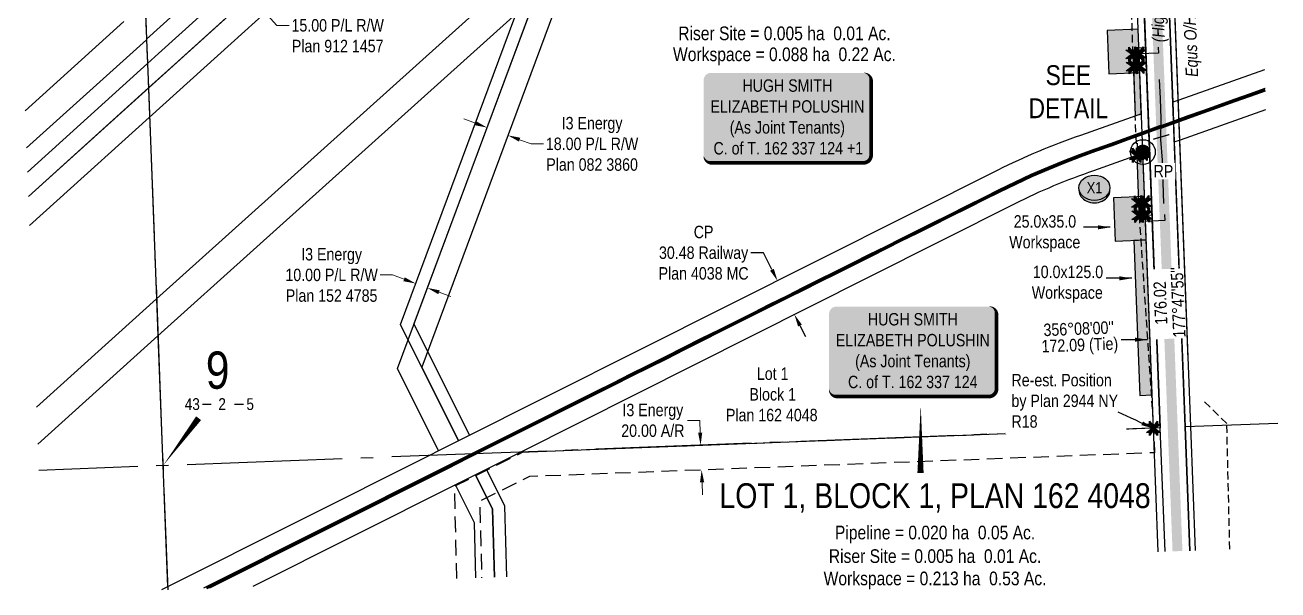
# Model space of a CAD drawing. Extents: x 686694 to 690642, y 5839475 to 5844317.
# Drawn here: x 686996 to 688006, y 5841352 to 5841807 of the extents above; entities that cross this region are included whole.
import ezdxf
from ezdxf.enums import TextEntityAlignment as Align

# ---------------------------------------------------------------- set-up
doc = ezdxf.new("R2010")
doc.units = 0
doc.header["$LTSCALE"] = 5
for name, pattern in [('DASHED', [19.05, 12.7, -6.35]), ('DASHED2', [9.525, 6.35, -3.175]), ('foc-ACCESSROAD', [3.75, 2.5, -1.25]), ('foc-QUARTERLINE', [33, 25, -3, 2, -3]), ('foc-TIELINE', [1.875, 1.25, -0.625]), ('foc-TRAV', [1.875, 1.25, -0.625]), ('UG_PIPE', [1.875, 1.25, -0.625])]:
    doc.linetypes.add(name, pattern=pattern)
for name, color, linetype in [('10', 1, 'Continuous'), ('35', 37, 'Continuous'), ('9', 3, 'Continuous'), ('AS-FENCE', 48, 'foc-FENCE'), ('AS-PIPE-UG', 44, 'UG_PIPE'), ('AS-POWER', 104, 'foc-POWER'), ('AS-POWER-T', 104, 'Continuous'), ('AS-RAILWAY', 13, 'TRACKS'), ('AS-ROADS', 254, 'Continuous'), ('AS-TELEPHONE', 224, 'foc-TEL'), ('C-SYMBOL', 7, 'Continuous'), ('DETAIL-T', 7, 'Continuous'), ('F-AR', 190, 'foc-ACCESSROAD'), ('F-RW', 190, 'Continuous'), ('L-AREAREQUIRED', 7, 'Continuous'), ('L-BD', 7, 'Continuous'), ('L-MON', 1, 'Continuous'), ('L-MON-T', 1, 'Continuous'), ('L-QSEC', 8, 'foc-QUARTERLINE'), ('L-SEC', 7, 'Continuous'), ('L-SECLBL', 7, 'Continuous'), ('L-TIE', 7, 'foc-TIELINE'), ('L-TITLEDB', 4, 'Continuous'), ('L-TITLEDB-T', 4, 'Continuous'), ('P-CROSSINGS', 250, 'Continuous'), ('P-IOP1', 10, 'Continuous'), ('P-IOP1-H', 21, 'Continuous'), ('P-IOP2', 10, 'Continuous'), ('P-IOP2-H', 21, 'Continuous'), ('P-IOP4', 10, 'Continuous'), ('P-LTO', 14, 'Continuous'), ('P-PROPOSED', 10, 'Continuous'), ('P-PROPOSED-H', 21, 'Continuous'), ('P-TEMP-H', 41, 'Continuous'), ('P-TEMP-H 1', 41, 'Continuous'), ('P-TEMP-H 2', 41, 'Continuous'), ('P-TEMP_WORKSPACE', 46, 'Continuous'), ('P-TEMP_WORKSPACE 1', 46, 'Continuous'), ('P-TEMP_WORKSPACE 2', 46, 'Continuous'), ('P-TRAV', 4, 'foc-TRAV')]:
    doc.layers.add(name, color=color, linetype=linetype)
for name, color, linetype, lineweight in [('AS-GENERAL', 48, 'Continuous', 18), ('F-RW-T', 190, 'Continuous', 9), ('T-TEXT', 48, 'Continuous', 18)]:
    doc.layers.add(name, color=color, linetype=linetype, lineweight=lineweight)
doc.styles.add('100L', font='ARIALN.TTF', dxfattribs={"height": 11})
doc.styles.add('175L', font='ARIALN.TTF', dxfattribs={"height": 20})
doc.styles.add('80', font='ARIALN.TTF', dxfattribs={"height": 10})
doc.styles.add('80CG', font='ARIALN.TTF', dxfattribs={"height": 10})
doc.styles.add('80L', font='ARIALN.TTF', dxfattribs={"height": 10})
doc.styles.add('80LS', font='ARIALNI.TTF', dxfattribs={"height": 10})
doc.styles.add('Crossing', font='ARIALN.TTF', dxfattribs={"height": 10})
doc.styles.add('foc-LtypeFont', font='ARIALN.TTF', dxfattribs={"height": 7.35})
doc.styles.add('SIMPLEX', font='ARIALN.TTF')
doc.linetypes.add('foc-FENCE', pattern='A,10,-1,["X",foc-LtypeFont,S=0.2,R=0,X=-0.625,Y=-0.75],-1.24', length=12.24)
doc.linetypes.add('foc-POWER', pattern='A,6,-1,["P",foc-LtypeFont,S=0.2,R=0,X=-0.625,Y=-0.75],-1.24,4', length=12.24)
doc.linetypes.add('foc-TEL', pattern='A,2,-1,["T",foc-LtypeFont,S=0.2,R=0,X=-0.425,Y=-0.75],-1.24,8', length=12.24)
doc.linetypes.add('foc-TEL-NOLINE', pattern='A,0,-2,["T",foc-LtypeFont,S=0.2,R=0,X=-0.425,Y=-0.75],-10.24', length=12.24)
doc.linetypes.add('TRACKS', pattern='A,3.81,[130,ltypeshp1.shx,S=6.35,R=0,X=0,Y=0],3.81', length=7.62)
doc.dimstyles.new('Compass 5 000', dxfattribs={"dimscale": 5, "dimtxt": 9, "dimasz": 2, "dimexe": 0.2, "dimexo": 0.0625, "dimgap": 0.5, "dimtad": 0, "dimtih": 1, "dimtoh": 1, "dimzin": 0, "dimdsep": 46, "dimtxsty": '80CG', "dimcen": 0.1, "dimse1": 1, "dimse2": 1, "dimclrd": 256, "dimclrt": 256, "dimaunit": 1, "dimadec": 4, "dimazin": 0, "dimtfac": 0.06, "dimtofl": 0, "dimtmove": 0, "dimatfit": 1, "dimfxl": 0.2, "dimtolj": 1, "dimtzin": 0, "dimlwd": -1, "dimarcsym": 0})

# ---------------------------------------------------------------- blocks, each defined once
blk = doc.blocks.new('L-SECLBL')
at = {"layer": '9', "color": 7}
for p, q in [((-5.1, -27.8), (-12.3, -27.8)), ((20.7, -27.8), (13.5, -27.8))]:
    blk.add_line(p, q, dxfattribs=at)
at = {"layer": '10', "color": 2, "style": 'SIMPLEX'}
blk.add_attdef('SEC', text='', height=30, dxfattribs=at).set_placement((0, 0), align=Align.MIDDLE)
at = {"layer": '10', "color": 5, "style": '80L'}
blk.add_attdef('TWP', text='', height=9.5, dxfattribs=at).set_placement((-14.4, -27.4), align=Align.MIDDLE_RIGHT)
blk.add_attdef('RGE', text='', height=9.5, dxfattribs=at).set_placement((3.6, -27.4), align=Align.MIDDLE_CENTER)
blk.add_attdef('MER', text='', height=9.5, dxfattribs=at).set_placement((23.2, -27.4), align=Align.MIDDLE_LEFT)
blk = doc.blocks.new('*D400')
at = {"layer": 'F-RW-T', "transparency": 16777216}
for p, q in [((687358.7, 5841728.4), (687349.4, 5841731.9)), ((687394.3, 5841715.1), (687403.7, 5841711.7)), ((687403.7, 5841711.7), (687413.7, 5841711.7))]:
    blk.add_line(p, q, dxfattribs=at)
for points in [[(687359.3, 5841730), (687358.1, 5841726.8), (687368.1, 5841724.9)], [(687394.9, 5841716.7), (687393.8, 5841713.6), (687385, 5841718.6)]]:
    blk.add_solid(points, dxfattribs=at)
at = {"layer": 'F-RW-T', "transparency": 16777216, "insert": (687452.8, 5841711.7), "char_height": 10, "attachment_point": 5, "style": '80CG'}
blk.add_mtext('\\A1;I3 Energy\\P18.00 P/L R/W\\PPlan 082 3860', dxfattribs=at)
blk = doc.blocks.new('*D401')
at = {"layer": 'F-RW-T', "transparency": 16777216}
for p, q in [((687291.9, 5841606.1), (687281.9, 5841606.1)), ((687301.3, 5841602.6), (687291.9, 5841606.1)), ((687329.4, 5841592.2), (687338.8, 5841588.7))]:
    blk.add_line(p, q, dxfattribs=at)
for points in [[(687301.8, 5841604.2), (687300.7, 5841601.1), (687310.6, 5841599.2)], [(687330, 5841593.7), (687328.8, 5841590.6), (687320, 5841595.7)]]:
    blk.add_solid(points, dxfattribs=at)
at = {"layer": 'F-RW-T', "transparency": 16777216, "insert": (687242.8, 5841606.1), "char_height": 10, "attachment_point": 5, "style": '80CG'}
blk.add_mtext('\\A1;I3 Energy\\P10.00 P/L R/W\\PPlan 152 4785', dxfattribs=at)
blk = doc.blocks.new('*D405')
at = {"layer": 'F-RW-T', "transparency": 16777216}
for p, q in [((687160.4, 5841849.5), (687153.7, 5841857)), ((687183.9, 5841823.6), (687198.7, 5841807.2)), ((687198.7, 5841807.2), (687208.7, 5841807.2))]:
    blk.add_line(p, q, dxfattribs=at)
for points in [[(687161.6, 5841850.7), (687159.2, 5841848.4), (687167.1, 5841842.1)], [(687185.1, 5841824.7), (687182.6, 5841822.4), (687177.2, 5841831)]]:
    blk.add_solid(points, dxfattribs=at)
at = {"layer": 'F-RW-T', "transparency": 16777216, "insert": (687247.7, 5841807.2), "char_height": 10, "attachment_point": 5, "style": '80CG'}
blk.add_mtext('\\A1;I3 Energy\\P15.00 P/L R/W\\PPlan 912 1457', dxfattribs=at)
blk = doc.blocks.new('*D413')
at = {"layer": 'F-RW-T', "transparency": 16777216}
for p, q in [((687539.6, 5841488.9), (687529.6, 5841488.9)), ((687540, 5841478.9), (687539.6, 5841488.9)), ((687541.5, 5841439), (687541.9, 5841429))]:
    blk.add_line(p, q, dxfattribs=at)
for points in [[(687541.6, 5841479), (687538.3, 5841478.9), (687540.3, 5841468.9)], [(687543.2, 5841439), (687539.8, 5841438.9), (687541.1, 5841449)]]:
    blk.add_solid(points, dxfattribs=at)
at = {"layer": 'F-RW-T', "transparency": 16777216, "insert": (687501.8, 5841488.9), "char_height": 10, "attachment_point": 5, "style": '80CG'}
blk.add_mtext('\\A1;I3 Energy\\P20.00 A/R', dxfattribs=at)
blk = doc.blocks.new('*D418')
at = {"layer": 'L-TITLEDB-T', "transparency": 16777216}
for p, q in [((687590.9, 5841624), (687580.9, 5841624)), ((687597.8, 5841610.4), (687590.9, 5841624)), ((687620.4, 5841565.3), (687624.9, 5841556.4))]:
    blk.add_line(p, q, dxfattribs=at)
for points in [[(687599.3, 5841611.1), (687596.3, 5841609.6), (687602.3, 5841601.4)], [(687621.9, 5841566.1), (687618.9, 5841564.6), (687615.9, 5841574.3)]]:
    blk.add_solid(points, dxfattribs=at)
at = {"layer": 'L-TITLEDB-T', "transparency": 16777216, "insert": (687542.7, 5841624), "char_height": 10, "attachment_point": 5, "style": '80CG'}
blk.add_mtext('\\A1;CP\\P30.48 Railway\\PPlan 4038 MC', dxfattribs=at)
blk = doc.blocks.new('fdia')
at = {"color": 255, "const_width": 1}
blk.add_lwpolyline([(-0.5, 0, 1), (0.5, 0, 1)], format="xyb", close=True, dxfattribs=at)
blk = doc.blocks.new('Fdiaa')
blk.add_blockref('fdia', (0, 0))
blk = doc.blocks.new('fdib')
at = {"color": 1, "const_width": 1.6}
blk.add_lwpolyline([(-0.4, 0, 1), (0.4, 0, 1)], format="xyb", close=True, dxfattribs=at)
at = {"color": 1}
blk.add_circle((0, 0), 0.8, dxfattribs=at)
blk = doc.blocks.new('Fdibb')
blk.add_blockref('fdib', (0, 0))
blk = doc.blocks.new('fdicc')
for name in ['Fdibb', 'Fdiaa']:
    blk.add_blockref(name, (0, 0))
blk = doc.blocks.new('FDI')
blk.add_blockref('fdicc', (0, 0))
blk = doc.blocks.new('*U424')
h = blk.add_hatch(color=59)
edge = h.paths.add_edge_path()
edge.add_line((-61.5, -37), (61.5, -37))
edge.add_arc((61.5, -31), 6, 270, 360)
edge.add_line((67.5, -31), (67.5, 29.5))
edge.add_arc((61.5, 29.5), 6, 0, 90)
edge.add_line((61.5, 35.5), (-61.5, 35.5))
edge.add_arc((-61.5, 29.5), 6, 90, 180)
edge.add_line((-67.5, 29.5), (-67.5, -31))
edge.add_arc((-61.5, -31), 6, 180, 270)
at = {"color": 1, "flags": 128}
blk.add_lwpolyline([(-61.5, -37, 3, 3, 0), (61.5, -37, 3, 3, 0.414214), (67.5, -31, 3, 3, 0), (67.5, 29.5, 3, 0, 0.414214), (61.5, 35.5, 0, 0, 0), (-61.5, 35.5, 0, 0, 0.414214), (-67.5, 29.5, 0, 0, 0), (-67.5, -31, 0, 3, 0.414214)], format="xyseb", close=True, dxfattribs=at)
blk.add_lwpolyline([(-56.7, -28.2, 0, 7.5, 0), (0, 0, 0, 0, 0)], format="xyseb", dxfattribs=at)
at = {"color": 1, "style": '80'}
blk.add_attdef('ENTER_TEXT_001', (-36, -5), '', height=10, dxfattribs=at)
blk = doc.blocks.new('xing2')
h = blk.add_hatch(color=50)
h.dxf.hatch_style = 1
edge = h.paths.add_edge_path()
edge.add_ellipse((0, 0), major_axis=(-12.5, 0), ratio=0.816297, start_angle=0, end_angle=360)
h = blk.add_hatch(color=250)
h.dxf.hatch_style = 1
edge = h.paths.add_edge_path()
edge.add_ellipse((0, -2), major_axis=(-12.5, 0), ratio=0.816297, start_angle=0, end_angle=180)
edge.add_line((12.5, -2), (12.5, 0))
edge.add_ellipse((0, 0), major_axis=(-12.5, 0), ratio=0.816297, start_angle=0, end_angle=180, ccw=False)
edge.add_line((-12.5, 0), (-12.5, -2))
at = {"color": 250}
blk.add_ellipse((0, 0), major_axis=(-12.5, 0), ratio=0.816297, dxfattribs=at)
blk.add_ellipse((0, -2), major_axis=(-12.5, 0), ratio=0.816297, start_param=0, end_param=3.141593, dxfattribs=at)
at = {"color": 250, "style": 'Crossing'}
blk.add_attdef('CROSSING', text='', height=9, dxfattribs=at).set_placement((0.1, 0), align=Align.MIDDLE_CENTER)
at = {"color": 250, "style": 'Crossing', "flags": 1}
for tag, p in [('OWNER', (0.1, -12.5)), ('DESCRIPTION', (0.1, -25.8)), ('LOCATION', (0.1, -39.3)), ('DWG_REF', (0.1, -52.8))]:
    blk.add_attdef(tag, text='', height=9, dxfattribs=at).set_placement(p, align=Align.MIDDLE_CENTER)
blk = doc.blocks.new('TEMP')
h = blk.add_hatch(color=255)
h.dxf.hatch_style = 1
h.paths.add_polyline_path([(0, 0.25), (-0.67, 1.15), (-0.67, 0.67), (-1.15, 0.67), (-0.25, 0), (-1.15, -0.67), (-0.67, -0.67), (-0.67, -1.15), (0, -0.25), (0.67, -1.15), (0.67, -0.67), (1.15, -0.67), (0.25, 0), (1.15, 0.67), (0.67, 0.67), (0.67, 1.15)])
h.paths.add_polyline_path([(0.57, 0.85), (0.57, 0.57), (0.85, 0.57), (0.08, 0), (0.85, -0.57), (0.57, -0.57), (0.57, -0.85), (0, -0.08), (-0.57, -0.85), (-0.57, -0.57), (-0.85, -0.57), (-0.08, 0), (-0.85, 0.57), (-0.57, 0.57), (-0.57, 0.85), (0, 0.08)], flags=16)
h = blk.add_hatch(color=1)
h.dxf.hatch_style = 1
h.paths.add_polyline_path([(0, 0.08), (-0.57, 0.85), (-0.57, 0.57), (-0.85, 0.57), (-0.08, 0), (-0.85, -0.57), (-0.57, -0.57), (-0.57, -0.85), (0, -0.08), (0.57, -0.85), (0.57, -0.57), (0.85, -0.57), (0.08, 0), (0.85, 0.57), (0.57, 0.57), (0.57, 0.85)])
at = {"color": 1}
for p, q in [((-0.08, 0), (0.08, 0)), ((0, 0.08), (0, -0.08))]:
    blk.add_line(p, q, dxfattribs=at)
at = {"color": 255, "flags": 128}
blk.add_lwpolyline([(-0.25, 0), (-1.15, 0.67), (-0.67, 0.67), (-0.67, 1.15), (0, 0.25), (0.67, 1.15), (0.67, 0.67), (1.15, 0.67), (0.25, 0), (1.15, -0.67), (0.67, -0.67), (0.67, -1.15), (0, -0.25), (-0.67, -1.15), (-0.67, -0.67), (-1.15, -0.67)], close=True, dxfattribs=at)
at = {"color": 1, "flags": 128}
blk.add_lwpolyline([(-0.08, 0), (-0.85, 0.57), (-0.57, 0.57), (-0.57, 0.85), (0, 0.08), (0.57, 0.85), (0.57, 0.57), (0.85, 0.57), (0.08, 0), (0.85, -0.57), (0.57, -0.57), (0.57, -0.85), (0, -0.08), (-0.57, -0.85), (-0.57, -0.57), (-0.85, -0.57)], close=True, dxfattribs=at)

msp = doc.modelspace()

# ---------------------------------------------------------------- hatches: boundary and pattern name
at = {"layer": 'P-IOP1-H'}
h = msp.add_hatch(color=256, dxfattribs=at)
h.dxf.hatch_style = 1
h.paths.add_polyline_path([(687888.82, 5841783.987), (687889.204, 5841773.995), (687894.199, 5841774.187), (687893.815, 5841784.179)])
h = msp.add_hatch(color=256, dxfattribs=at)
h.dxf.hatch_style = 1
h.paths.add_polyline_path([(687895.665, 5841736.071), (687895.473, 5841741.066), (687894.199, 5841774.187), (687889.204, 5841773.995), (687890.729, 5841734.321)])
at = {"layer": 'P-IOP2-H'}
h = msp.add_hatch(color=256, dxfattribs=at)
h.dxf.hatch_style = 1
h.paths.add_polyline_path([(687896.891, 5841704.169), (687891.955, 5841702.422), (687893.428, 5841664.088), (687898.424, 5841664.28)])
h = msp.add_hatch(color=256, dxfattribs=at)
h.dxf.hatch_style = 1
h.paths.add_polyline_path([(687893.428, 5841664.088), (687893.812, 5841654.096), (687898.808, 5841654.288), (687898.424, 5841664.28)])
at = {"layer": 'P-PROPOSED-H'}
h = msp.add_hatch(color=256, dxfattribs=at)
h.dxf.hatch_style = 1
h.paths.add_polyline_path([(687888.82, 5841783.987), (687889.204, 5841773.995), (687894.199, 5841774.187), (687893.815, 5841784.179)])
h = msp.add_hatch(color=256, dxfattribs=at)
h.dxf.hatch_style = 1
h.paths.add_polyline_path([(687895.665, 5841736.071), (687895.473, 5841741.066), (687894.199, 5841774.187), (687889.204, 5841773.995), (687890.729, 5841734.321)])
h = msp.add_hatch(color=256, dxfattribs=at)
h.dxf.hatch_style = 1
h.paths.add_polyline_path([(687896.891, 5841704.169), (687891.955, 5841702.422), (687893.428, 5841664.088), (687898.424, 5841664.28)])
h = msp.add_hatch(color=256, dxfattribs=at)
h.dxf.hatch_style = 1
h.paths.add_polyline_path([(687893.428, 5841664.088), (687893.812, 5841654.096), (687898.808, 5841654.288), (687898.424, 5841664.28)])
at = {"layer": 'P-TEMP-H'}
h = msp.add_hatch(color=256, dxfattribs=at)
h.dxf.hatch_style = 1
h.paths.add_polyline_path([(687893.047, 5841804.162), (687868.068, 5841803.202), (687869.413, 5841768.231), (687894.391, 5841769.191)])
h = msp.add_hatch(color=256, dxfattribs=at)
h.dxf.hatch_style = 1
h.paths.add_polyline_path([(687898.232, 5841669.272), (687873.253, 5841668.312), (687874.598, 5841633.342), (687899.577, 5841634.302)])
h = msp.add_hatch(color=256, dxfattribs=at)
h.dxf.hatch_style = 1
h.paths.add_polyline_path([(687899.577, 5841634.302), (687889.585, 5841633.918), (687894.386, 5841509.023), (687904.377, 5841509.407)])
at = {"layer": 'P-TEMP-H 1'}
h = msp.add_hatch(color=256, dxfattribs=at)
h.dxf.hatch_style = 1
h.paths.add_polyline_path([(687893.047, 5841804.162), (687868.068, 5841803.202), (687869.413, 5841768.231), (687894.391, 5841769.191)])
at = {"layer": 'P-TEMP-H 2'}
h = msp.add_hatch(color=256, dxfattribs=at)
h.dxf.hatch_style = 1
h.paths.add_polyline_path([(687898.232, 5841669.272), (687873.253, 5841668.312), (687874.598, 5841633.342), (687899.577, 5841634.302)])
h = msp.add_hatch(color=256, dxfattribs=at)
h.dxf.hatch_style = 1
h.paths.add_polyline_path([(687899.577, 5841634.302), (687889.585, 5841633.918), (687894.386, 5841509.023), (687904.377, 5841509.407)])

# ---------------------------------------------------------------- linework, layer by layer
at = {"linetype": 'DASHED2', "flags": 128}
for points in [[(687909.177, 5841789.77), (687909.368, 5841784.774), (687893.815, 5841784.179), (687893.623, 5841789.174)], [(687914.362, 5841654.884), (687914.553, 5841649.888), (687899, 5841649.293), (687898.808, 5841654.288)]]:
    msp.add_lwpolyline(points, close=True, dxfattribs=at)
at = {"layer": '35', "color": 3}
msp.add_circle((687896.854, 5841705.128), 9.999, dxfattribs=at)
at = {"layer": 'AS-FENCE', "flags": 128}
for points in [[(687895.561, 5841736.465), (687894.57, 5841759.474)], [(687897.315, 5841691.085), (687896.731, 5841703.752), (687892.67, 5841703.376), (687892.474, 5841712.396)]]:
    msp.add_lwpolyline(points, dxfattribs=at)
at = {"layer": 'AS-GENERAL', "const_width": 1, "flags": 128}
msp.add_lwpolyline([(687905.096, 5841715.458), (687918.251, 5841719.263)], dxfattribs=at)
at = {"layer": 'AS-PIPE-UG', "flags": 128}
for points in [[(687964.525, 5841486.497), (687946.304, 5841503.942)], [(687966.952, 5841385.141), (687964.525, 5841486.497)]]:
    msp.add_lwpolyline(points, dxfattribs=at)
at = {"layer": 'AS-POWER', "flags": 128}
msp.add_lwpolyline([(687933.482, 5841537.879), (687903.857, 5842308.577)], dxfattribs=at)
at = {"layer": 'AS-RAILWAY', "flags": 128}
for points in [[(687995.412, 5841756.407), (687995.117, 5841756.301), (687982.619, 5841751.822), (687970.226, 5841747.461), (687956.1, 5841742.404), (687944.873, 5841738.427), (687933.024, 5841734.208), (687922.385, 5841730.392), (687911.242, 5841726.411), (687910.36, 5841726.204), (687897.101, 5841721.382), (687884.382, 5841716.808), (687871.383, 5841712.128), (687858.057, 5841707.386), (687845.511, 5841702.884), (687832.305, 5841697.847), (687819.9, 5841692.772), (687806.562, 5841687.011), (687793.608, 5841680.892), (687780.6, 5841674.643), (687768.091, 5841668.339), (687755.971, 5841662.319), (687739.607, 5841654.108), (687726.934, 5841647.787), (687714.026, 5841641.367), (687701.196, 5841635), (687689.608, 5841629.126), (687676.247, 5841622.47), (687662.453, 5841615.627), (687648.524, 5841608.562), (687635.377, 5841602.089), (687622.526, 5841595.668), (687610.002, 5841589.402), (687595.561, 5841582.201), (687582.588, 5841575.721), (687569.717, 5841569.196), (687555.145, 5841561.963), (687540.831, 5841554.792), (687526.373, 5841547.571), (687511.789, 5841540.172), (687497.618, 5841533.071), (687483.405, 5841526.037), (687469.069, 5841518.762), (687455.237, 5841511.91), (687387.882, 5841478.193), (687351.342, 5841459.868), (687335.254, 5841451.799), (687139.436, 5841353.592)], [(687995.492, 5841754.311), (687983.289, 5841749.938), (687970.894, 5841745.577), (687956.77, 5841740.52), (687945.543, 5841736.543), (687933.696, 5841732.324), (687923.059, 5841728.51), (687911.808, 5841724.489), (687910.932, 5841724.284), (687897.781, 5841719.502), (687885.058, 5841714.926), (687872.057, 5841710.246), (687858.729, 5841705.502), (687846.205, 5841701.008), (687833.041, 5841695.987), (687820.676, 5841690.928), (687807.386, 5841685.189), (687794.468, 5841679.086), (687781.484, 5841672.849), (687768.985, 5841666.551), (687756.865, 5841660.529), (687740.501, 5841652.32), (687727.826, 5841645.997), (687714.916, 5841639.577), (687702.092, 5841633.212), (687690.506, 5841627.34), (687677.137, 5841620.68), (687663.349, 5841613.839), (687649.418, 5841606.774), (687636.265, 5841600.297), (687623.42, 5841593.88), (687610.896, 5841587.612), (687596.453, 5841580.411), (687583.486, 5841573.935), (687570.613, 5841567.408), (687556.037, 5841560.173), (687541.725, 5841553.004), (687527.273, 5841545.785), (687512.689, 5841538.386), (687498.51, 5841531.281), (687484.301, 5841524.249), (687469.965, 5841516.974), (687456.129, 5841510.12), (687388.777, 5841476.405), (687352.238, 5841458.081), (687336.15, 5841450.012), (687144.263, 5841353.776)]]:
    msp.add_lwpolyline(points, dxfattribs=at)
at = {"layer": 'AS-RAILWAY', "linetype": 'DASHED', "ltscale": 0.1, "const_width": 2, "flags": 128}
msp.add_lwpolyline([(687995.452, 5841755.359), (687982.954, 5841750.88), (687970.56, 5841746.519), (687956.435, 5841741.462), (687945.208, 5841737.485), (687933.36, 5841733.266), (687922.722, 5841729.451), (687911.525, 5841725.45), (687910.646, 5841725.244), (687897.441, 5841720.442), (687884.72, 5841715.867), (687871.72, 5841711.187), (687858.393, 5841706.444), (687845.858, 5841701.946), (687832.673, 5841696.917), (687820.288, 5841691.85), (687806.974, 5841686.1), (687794.038, 5841679.989), (687781.042, 5841673.746), (687768.538, 5841667.445), (687756.418, 5841661.424), (687740.054, 5841653.214), (687727.38, 5841646.892), (687714.471, 5841640.472), (687701.644, 5841634.106), (687690.057, 5841628.233), (687676.692, 5841621.575), (687662.901, 5841614.733), (687648.971, 5841607.668), (687635.821, 5841601.193), (687622.973, 5841594.774), (687610.449, 5841588.507), (687596.007, 5841581.306), (687583.037, 5841574.828), (687570.165, 5841568.302), (687555.591, 5841561.068), (687541.278, 5841553.898), (687526.823, 5841546.678), (687512.239, 5841539.279), (687498.064, 5841532.176), (687483.853, 5841525.143), (687469.517, 5841517.868), (687455.683, 5841511.015), (687388.329, 5841477.299), (687351.79, 5841458.975), (687335.702, 5841450.906), (687141.849, 5841353.684)], dxfattribs=at)
at = {"layer": 'AS-ROADS', "const_width": 8, "flags": 128}
for points in [[(687974.561, 5842301.13), (687889.727, 5842297.99), (687910.897, 5841744.858)], [(687910.897, 5841744.858), (687920.906, 5841483.372)], [(687924.766, 5841383.533), (687920.901, 5841483.443)]]:
    msp.add_lwpolyline(points, dxfattribs=at)
at = {"layer": 'AS-ROADS', "flags": 128}
msp.add_lwpolyline([(687913.823, 5841663.786), (687913.224, 5841680.491), (687912.71, 5841698.589), (687911.448, 5841715.301), (687911.542, 5841731.889), (687911.141, 5841748.212), (687910.125, 5841763.619)], dxfattribs=at)
at = {"layer": 'AS-TELEPHONE', "linetype": 'foc-TEL-NOLINE', "flags": 128}
msp.add_lwpolyline([(687914.713, 5841383.149), (687910.849, 5841483.054), (687876.092, 5842387.168)], dxfattribs=at)
at = {"layer": 'C-SYMBOL', "flags": 128}
msp.add_lwpolyline([(687717.747, 5841501.196, 0, 4.999, 0), (687717.587, 5841446.464, 4.999, 4.999, 0)], format="xyseb", dxfattribs=at)
at = {"layer": 'F-AR', "flags": 128}
msp.add_lwpolyline([(687343.779, 5841361.383), (687341.87, 5841435.872), (687397.259, 5841463.483), (687905.398, 5841482.847), (687906.172, 5841462.861), (687402.326, 5841443.662), (687362.189, 5841423.654), (687363.766, 5841362.145)], dxfattribs=at)
at = {"layer": 'F-RW', "flags": 128}
for points in [[(686998.312, 5841669.384), (687340.294, 5841978.236), (687361.681, 5842017.77), (687575.241, 5842210.952), (687611.136, 5842212.311), (687706.742, 5842215.931), (687729.201, 5842246.78), (687728.071, 5842276.753)], [(687462.583, 5842129.126), (687093.615, 5841796.059)], [(687345.113, 5841472.409), (687298.337, 5841566.117), (687461.311, 5842004.06), (687566.776, 5841999.766), (687567.678, 5841984.717), (687466.319, 5841988.844), (687309.223, 5841566.698), (687354.06, 5841476.875)], [(687335.332, 5841993.99), (687103.317, 5841784.547)], [(686999.215, 5841645.946), (687354.654, 5841966.95), (687360.574, 5841977.894)], [(687340.861, 5841978.748), (687113.387, 5841773.406)], [(687424.904, 5841877.554), (687101.668, 5841586.779)], [(687436.54, 5841857.231), (687315.452, 5841531.83)], [(687407.683, 5841831.278), (687179.812, 5841626.336)], [(687295.858, 5841530.783), (687407.683, 5841831.278)], [(687075.321, 5841810.346), (686995.655, 5841738.31)], [(687093.63, 5841795.673), (686996.803, 5841708.515)], [(687103.317, 5841784.547), (687094.368, 5841776.47)], [(687094.368, 5841776.47), (686997.557, 5841688.967)], [(687113.387, 5841773.406), (687095.121, 5841756.92)], [(687095.121, 5841756.92), (686998.31, 5841669.422)], [(687179.812, 5841626.336), (687102.812, 5841557.039)], [(687101.668, 5841586.779), (687004.856, 5841499.621)], [(687102.812, 5841557.039), (687006.002, 5841469.885)], [(687315.452, 5841531.83), (687345.113, 5841472.409)], [(687329.028, 5841464.339), (687295.858, 5841530.783)], [(687374.07, 5841362.537), (687372.638, 5841417.275), (687358.738, 5841445.121)], [(687358.738, 5841445.121), (687372.638, 5841417.275)], [(687384.064, 5841362.918), (687382.577, 5841419.755), (687367.685, 5841449.587)], [(687357.917, 5841406.465), (687342.65, 5841437.052)], [(687372.638, 5841417.275), (687374.07, 5841362.537)], [(687359.082, 5841361.966), (687357.917, 5841406.465)]]:
    msp.add_lwpolyline(points, dxfattribs=at)
at = {"layer": 'L-QSEC', "flags": 128}
for points in [[(687075.868, 5842257.356), (687110.667, 5841352.495)], [(687910.849, 5841483.054), (687006.822, 5841448.606)], [(688005.748, 5841486.382), (687930.952, 5841483.759)]]:
    msp.add_lwpolyline(points, dxfattribs=at)
at = {"layer": 'L-SEC', "flags": 128}
for points in [[(687880.055, 5842287.551), (687895.452, 5841885.302), (687910.849, 5841483.054)], [(687930.952, 5841483.759), (687915.554, 5841886.025), (687900.155, 5842288.29)], [(687914.713, 5841383.149), (687910.849, 5841483.054)], [(687934.814, 5841383.916), (687930.952, 5841483.759)]]:
    msp.add_lwpolyline(points, dxfattribs=at)
at = {"layer": 'L-SECLBL', "flags": 128}
msp.add_lwpolyline([(687106.839, 5841452.417, 0, 5, 0), (687135.562, 5841490.663, 0, 0, 0)], format="xyseb", dxfattribs=at)
at = {"layer": 'L-TIE'}
for p, q in [((687888.827, 5841783.987), (687874.695, 5842281.593)), ((687893.812, 5841654.096), (687905.415, 5841482.416))]:
    msp.add_line(p, q, dxfattribs=at)
at = {"layer": 'L-TITLEDB'}
for p, q in [((687895.665, 5841736.071), (687846.453, 5841718.546)), ((687896.891, 5841704.169), (687857.107, 5841690.002))]:
    msp.add_line(p, q, dxfattribs=at)
at = {"layer": 'L-TITLEDB', "flags": 128}
for points in [[(687935.556, 5841483.92), (687900.8, 5842388.09)], [(687905.415, 5841482.416), (687874.473, 5842287.371)], [(687910.849, 5841483.054), (687880.054, 5842287.552)], [(687900.165, 5842288.304), (687920.95, 5841745.243)], [(687092.469, 5841825.826), (687093.615, 5841796.059)], [(687093.615, 5841796.059), (687093.63, 5841795.673)], [(687093.63, 5841795.673), (687094.368, 5841776.47)], [(687094.368, 5841776.47), (687095.121, 5841756.92)], [(687994.836, 5841771.464), (687925.918, 5841747.007)], [(687095.121, 5841756.92), (687101.668, 5841586.779)], [(687925.918, 5841747.007), (687920.944, 5841745.398)], [(687920.95, 5841745.243), (687922.173, 5841713.322)], [(687927.14, 5841715.086), (687996.057, 5841739.543)], [(687922.173, 5841713.322), (687930.959, 5841483.757)], [(687922.174, 5841713.307), (687927.14, 5841715.086)], [(687779.967, 5841690.591), (687345.113, 5841472.409)], [(687793.574, 5841663.506), (687674.874, 5841603.873)], [(687674.874, 5841603.873), (687395.281, 5841463.447)], [(687101.668, 5841586.779), (687102.812, 5841557.039)], [(687102.812, 5841557.039), (687106.837, 5841452.472)], [(687395.197, 5841463.405), (687905.398, 5841482.846)], [(687909.268, 5841382.942), (687905.398, 5841482.847)], [(687914.713, 5841383.149), (687910.849, 5841483.054)], [(687930.959, 5841483.757), (687934.82, 5841383.916)], [(687939.416, 5841384.091), (687935.556, 5841483.92)], [(687345.113, 5841472.409), (687329.028, 5841464.339)], [(687321.669, 5841460.646), (687110.596, 5841354.788)], [(687329.028, 5841464.339), (687321.669, 5841460.646)], [(687395.281, 5841463.447), (687358.738, 5841445.121)], [(687106.837, 5841452.472), (687110.596, 5841354.788)], [(687358.738, 5841445.121), (687342.65, 5841437.052)], [(687342.65, 5841437.052), (687179.265, 5841355.111)], [(687110.596, 5841354.788), (687105.644, 5841352.304)]]:
    msp.add_lwpolyline(points, dxfattribs=at)
for points in [[(687846.453, 5841718.546, 0.03407327), (687779.967, 5841690.591)], [(687857.107, 5841690.002, 0.03411711), (687793.574, 5841663.506)]]:
    msp.add_lwpolyline(points, format="xyb", dxfattribs=at)
at = {"layer": 'P-IOP1', "flags": 128}
for points in [[(687888.82, 5841783.987), (687889.204, 5841773.995), (687894.199, 5841774.187), (687893.815, 5841784.179)], [(687895.665, 5841736.071), (687895.473, 5841741.066), (687894.199, 5841774.187), (687889.204, 5841773.995), (687890.729, 5841734.321)]]:
    msp.add_lwpolyline(points, close=True, dxfattribs=at)
at = {"layer": 'P-IOP2', "flags": 128}
for points in [[(687896.891, 5841704.169), (687891.955, 5841702.422), (687893.428, 5841664.088), (687898.424, 5841664.28)], [(687893.428, 5841664.088), (687893.812, 5841654.096), (687898.808, 5841654.288), (687898.424, 5841664.28)], [(687893.428, 5841664.088), (687893.812, 5841654.096), (687898.808, 5841654.288), (687898.424, 5841664.28)]]:
    msp.add_lwpolyline(points, close=True, dxfattribs=at)
at = {"layer": 'P-LTO', "flags": 128}
for points in [[(687888.82, 5841783.987), (687889.204, 5841773.995), (687894.199, 5841774.187), (687893.815, 5841784.179)], [(687895.665, 5841736.071), (687895.473, 5841741.066), (687893.815, 5841784.179), (687888.827, 5841783.987), (687890.729, 5841734.321)], [(687896.891, 5841704.169), (687891.955, 5841702.422), (687893.428, 5841664.088), (687898.424, 5841664.28)], [(687893.428, 5841664.088), (687893.812, 5841654.096), (687898.808, 5841654.288), (687898.424, 5841664.28)]]:
    msp.add_lwpolyline(points, close=True, dxfattribs=at)
at = {"layer": 'P-PROPOSED', "flags": 128}
for points in [[(687888.82, 5841783.987), (687889.204, 5841773.995), (687894.199, 5841774.187), (687893.815, 5841784.179)], [(687895.665, 5841736.071), (687895.473, 5841741.066), (687894.199, 5841774.187), (687889.204, 5841773.995), (687890.729, 5841734.321)], [(687896.891, 5841704.169), (687891.955, 5841702.422), (687893.428, 5841664.088), (687898.424, 5841664.28)], [(687893.428, 5841664.088), (687893.812, 5841654.096), (687898.808, 5841654.288), (687898.424, 5841664.28)]]:
    msp.add_lwpolyline(points, close=True, dxfattribs=at)
at = {"layer": 'P-TEMP_WORKSPACE'}
for points in [[(687893.047, 5841804.162), (687868.068, 5841803.202), (687869.413, 5841768.231), (687894.391, 5841769.191)], [(687898.232, 5841669.272), (687873.253, 5841668.312), (687874.598, 5841633.342), (687899.577, 5841634.302)], [(687899.577, 5841634.302), (687889.585, 5841633.918), (687894.386, 5841509.023), (687904.377, 5841509.407)]]:
    msp.add_lwpolyline(points, close=True, dxfattribs=at)
at = {"layer": 'P-TEMP_WORKSPACE 1'}
msp.add_lwpolyline([(687893.047, 5841804.162), (687868.068, 5841803.202), (687869.413, 5841768.231), (687894.391, 5841769.191)], close=True, dxfattribs=at)
at = {"layer": 'P-TEMP_WORKSPACE 2'}
for points in [[(687898.232, 5841669.272), (687873.253, 5841668.312), (687874.598, 5841633.342), (687899.577, 5841634.302)], [(687899.577, 5841634.302), (687889.585, 5841633.918), (687894.386, 5841509.023), (687904.377, 5841509.407)]]:
    msp.add_lwpolyline(points, close=True, dxfattribs=at)
at = {"layer": 'P-TRAV', "flags": 128}
msp.add_lwpolyline([(687891.955, 5841702.422), (687890.729, 5841734.321)], dxfattribs=at)

# ---------------------------------------------------------------- block references
at = {"layer": 'L-MON', "color": 6, "xscale": 4.99946455, "yscale": 4.99946455, "zscale": 4.99946455}
for p in [(687888.827, 5841783.987), (687893.815, 5841784.179), (687889.204, 5841773.995), (687894.199, 5841774.187), (687891.955, 5841702.422), (687893.428, 5841664.088), (687898.424, 5841664.28), (687893.812, 5841654.096), (687898.808, 5841654.288)]:
    msp.add_blockref('TEMP', p, dxfattribs=at)
at = {"layer": 'L-MON', "xscale": 4.99946455, "yscale": 4.99946455, "zscale": 4.99946455}
msp.add_blockref('TEMP', (687905.415, 5841482.416), dxfattribs=at)
at = {"layer": 'L-SECLBL'}
msp.add_blockref('L-SECLBL', (687150.932, 5841529.456), dxfattribs=at).add_auto_attribs({'SEC': '9', 'TWP': '43', 'RGE': '2', 'MER': '5'})
at = {"layer": 'P-CROSSINGS', "color": 6, "xscale": 0.99989291, "yscale": 0.99989291, "zscale": 0.99989291}
msp.add_blockref('xing2', (687857.791, 5841676.394), dxfattribs=at).add_auto_attribs({'CROSSING': 'X1'})
at = {"layer": 'P-IOP4'}
ref = msp.add_blockref('*U424', (687610.233, 5841733.476), dxfattribs=dict(at, xscale=0.99989291, yscale=0.99989291, zscale=0.99989291))
ref.add_attrib('ENTER_TEXT_001', 'HUGH SMITH', (687574.006, 5841753.734), dxfattribs={"layer": '0', "color": 1, "height": 9.9989, "style": '80'})
ref.add_attrib('ENTER_TEXT_002', 'ELIZABETH POLUSHIN', (687548.204, 5841736.891), dxfattribs={"layer": '0', "color": 1, "height": 9.99893, "style": '80'})
ref.add_attrib('ENTER_TEXT_003', '(As Joint Tenants)', (687563.758, 5841720.056), dxfattribs={"layer": '0', "color": 1, "height": 9.99893, "style": '80'})
ref.add_attrib('ENTER_TEXT_004', 'C. of T. 162 337 124 +1', (687550.673, 5841703.214), dxfattribs={"layer": '0', "color": 1, "height": 9.99893, "style": '80'})
ref = msp.add_blockref('*U424', (687711.36, 5841545.18), dxfattribs=dict(at, xscale=0.99989291, yscale=0.99989291, zscale=0.99989291))
ref.add_attrib('ENTER_TEXT_001', 'HUGH SMITH', (687675.132, 5841565.437), dxfattribs={"layer": '0', "color": 1, "height": 9.9989, "style": '80'})
ref.add_attrib('ENTER_TEXT_002', 'ELIZABETH POLUSHIN', (687649.33, 5841548.595), dxfattribs={"layer": '0', "color": 1, "height": 9.99893, "style": '80'})
ref.add_attrib('ENTER_TEXT_003', '(As Joint Tenants)', (687664.885, 5841531.76), dxfattribs={"layer": '0', "color": 1, "height": 9.99893, "style": '80'})
ref.add_attrib('ENTER_TEXT_004', 'C. of T. 162 337 124', (687659.145, 5841514.917), dxfattribs={"layer": '0', "color": 1, "height": 9.99893, "style": '80'})

# ---------------------------------------------------------------- texts
at = {"layer": 'AS-POWER-T', "insert": (687931.438, 5841765.169), "char_height": 10, "attachment_point": 1, "rotation": 92.191944, "style": '175L'}
msp.add_mtext_dynamic_manual_height_columns('\\pi0.32037;{\\fArial Narrow|b0|i1|c0|p34;Equs O/H Power Line}', width=109.95862, gutter_width=49.995, heights=[0], dxfattribs=at)
at = {"layer": 'C-SYMBOL', "color": 3, "style": '175L'}
msp.add_text('LOT 1, BLOCK 1, PLAN 162 4048', height=19.99786, dxfattribs=at).set_placement((687729.307, 5841412.265), align=Align.BOTTOM_CENTER)
at = {"layer": 'DETAIL-T', "color": 3, "insert": (687836.788, 5841753.791), "char_height": 15.9983, "width": 63.62931, "attachment_point": 5, "style": '80CG'}
msp.add_mtext('SEE\\PDETAIL', dxfattribs=at)
at = {"layer": 'L-AREAREQUIRED', "color": 5, "style": '100L'}
for s, p in [('Riser Site = 0.005 ha  0.01 Ac.', (687607.872, 5841792.007)), ('Workspace = 0.088 ha  0.22 Ac.', (687607.872, 5841775.121)), ('Pipeline = 0.020 ha  0.05 Ac.', (687729.307, 5841389.768)), ('Riser Site = 0.005 ha  0.01 Ac.', (687729.307, 5841370.748)), ('Workspace = 0.213 ha  0.53 Ac.', (687729.307, 5841352.759))]:
    msp.add_text(s, height=10.99882, dxfattribs=at).set_placement(p, align=Align.BOTTOM_CENTER)
at = {"layer": 'L-BD', "insert": (687811.711, 5841566.596), "char_height": 9.99893, "width": 65.40074, "attachment_point": 1, "rotation": 2.182355, "line_spacing_factor": 0.785681, "style": '80L'}
msp.add_mtext("\\pi4.82818;356°08'00''\\P\\pi2.78202;172.09 (Tie) ", dxfattribs=at)
at = {"layer": 'L-TITLEDB-T', "insert": (687560.227, 5841531.58), "char_height": 10, "attachment_point": 1, "style": '80L'}
msp.add_mtext_dynamic_manual_height_columns('\\pi25.44852;Lot 1\\P\\pi19.41851;Block 1\\P\\pi0.4724;Plan 162 4048', width=73.44138, gutter_width=49.995, heights=[0], dxfattribs=at)
at = {"layer": 'P-TEMP_WORKSPACE 2', "char_height": 9.99893, "attachment_point": 1, "style": '80L'}
for s, insert in [('\\pi3.72968;25.0x35.0\\P\\pi0.12843;Workspace', (687788.996, 5841654.244)), ('\\pi0.99805;10.0x125.0\\P\\pi0.12843;Workspace', (687807.135, 5841613.599))]:
    msp.add_mtext_dynamic_manual_height_columns(s, width=56.89473, gutter_width=49.995, heights=[0], dxfattribs=dict(at, insert=insert))
at = {"layer": 'T-TEXT', "style": '80LS'}
msp.add_text('(High Grade Gravel)', height=9.99893, rotation=92.215187, dxfattribs=at).set_placement((687907.667, 5841845.105), align=Align.MIDDLE_CENTER)

# ---------------------------------------------------------------- dimensions: what is measured, and where the dimension line sits
at = {"layer": 'F-RW-T', "color": 3}
dim = msp.add_linear_dim(base=(687177.162, 5841830.976), p1=(687172.545, 5841847.04), p2=(687182.608, 5841835.892), angle=312.072736, text='I3 Energy\\P15.00 P/L R/W\\PPlan 912 1457', dimstyle='Compass 5 000', dxfattribs=at)
dim.commit()
dim.dimension.update_dxf_attribs({"geometry": '*D405', "text_midpoint": (687247.743, 5841807.164), "dimtype": 161})
for p1, p2, distance, text, picture, middle in [((687367.308, 5841722.782), (687384.173, 5841716.506), 2.272, 'I3 Energy\\P18.00 P/L R/W\\PPlan 082 3860', '*D400', (687452.796, 5841711.66)), ((687320.524, 5841597.066), (687311.152, 5841600.554), 1.486, 'I3 Energy\\P10.00 P/L R/W\\PPlan 152 4785', '*D401', (687242.804, 5841606.137))]:
    dim = msp.add_aligned_dim(p1=p1, p2=p2, distance=distance, text=text, dimstyle='Compass 5 000', dxfattribs=at)
    dim.commit()
    dim.dimension.update_dxf_attribs({"geometry": picture, "text_midpoint": middle})
at = {"layer": 'F-RW-T'}
dim = msp.add_linear_dim(base=(687541.106, 5841448.95), p1=(687617.574, 5841471.879), p2=(687618.336, 5841451.893), angle=272.182182, text='I3 Energy\\P20.00 A/R', dimstyle='Compass 5 000', dxfattribs=at)
dim.commit()
dim.dimension.update_dxf_attribs({"geometry": '*D413', "text_midpoint": (687501.848, 5841488.921), "dimtype": 161})
at = {"layer": 'L-TITLEDB-T'}
dim = msp.add_linear_dim(base=(687602.264, 5841601.431), p1=(687689.213, 5841611.077), p2=(687675.593, 5841638.223), angle=116.644578, text='CP\\P30.48 Railway\\PPlan 4038 MC', dimstyle='Compass 5 000', dxfattribs=at)
dim.commit()
dim.dimension.update_dxf_attribs({"geometry": '*D418', "text_midpoint": (687542.742, 5841624.004), "dimtype": 161})

# ---------------------------------------------------------------- leaders
at = {"layer": 'L-BD', "path_type": 1}
msp.add_leader([(687900.618, 5841553.964), (687879.476, 5841553.964)], dimstyle='Compass 5 000', override={"dimgap": 0.5, "dimtad": 0}, dxfattribs=at)
at = {"layer": 'P-TEMP_WORKSPACE 2', "path_type": 1}
for points in [[(687870.552, 5841644.509), (687849.093, 5841644.509)], [(687887.829, 5841603.397), (687867.285, 5841603.397)]]:
    msp.add_leader(points, dimstyle='Compass 5 000', override={"dimgap": 0.5, "dimtad": 0}, dxfattribs=at)

# ---------------------------------------------------------------- next in the draw order: texts
at = {"layer": '35', "color": 3, "insert": (687913.416, 5841694.75), "char_height": 9.9989, "width": 15.98505, "attachment_point": 2, "style": '80', "bg_fill": 3, "box_fill_scale": 1.15, "bg_fill_color": 256, "bg_fill_true_color": 256, "bg_fill_transparency": 0}
msp.add_mtext('RP', dxfattribs=at)
at = {"layer": 'L-BD', "insert": (687907.092, 5841554.242), "char_height": 9.99893, "width": 56.30134, "attachment_point": 1, "rotation": 92.2013, "line_spacing_factor": 0.855, "style": '80L', "bg_fill": 3, "box_fill_scale": 1, "bg_fill_color": 256, "bg_fill_transparency": 0}
msp.add_mtext("\\pi11.54945;176.02 \\P\\pi0.66384;177°47'55''", dxfattribs=at)
at = {"layer": 'L-MON-T', "insert": (687790.925, 5841526.377), "char_height": 9.99893, "attachment_point": 1, "style": '175L', "bg_fill": 2}
msp.add_mtext_dynamic_manual_height_columns('Re-est. Position\\Pby Plan 2944 NY\\PR18', width=87.49854, gutter_width=99.989, heights=[0], dxfattribs=at)

# ---------------------------------------------------------------- next in the draw order: block references
at = {"layer": 'L-MON', "xscale": 4.999464549999993, "yscale": 4.999464549999993, "zscale": 4.999464549999993}
msp.add_blockref('FDI', (687896.854, 5841705.128), dxfattribs=at)
at = {"layer": 'L-MON', "color": 6, "xscale": 4.99946455, "yscale": 4.99946455, "zscale": 4.99946455}
msp.add_blockref('TEMP', (687896.891, 5841704.169), dxfattribs=at)

# ---------------------------------------------------------------- next in the draw order: leaders
at = {"layer": 'L-MON-T', "path_type": 1}
msp.add_leader([(687905.415, 5841482.416), (687876.817, 5841495.523)], dimstyle='Compass 5 000', override={"dimgap": 0.5, "dimtad": 0}, dxfattribs=at)

doc.saveas('drawing.dxf')
